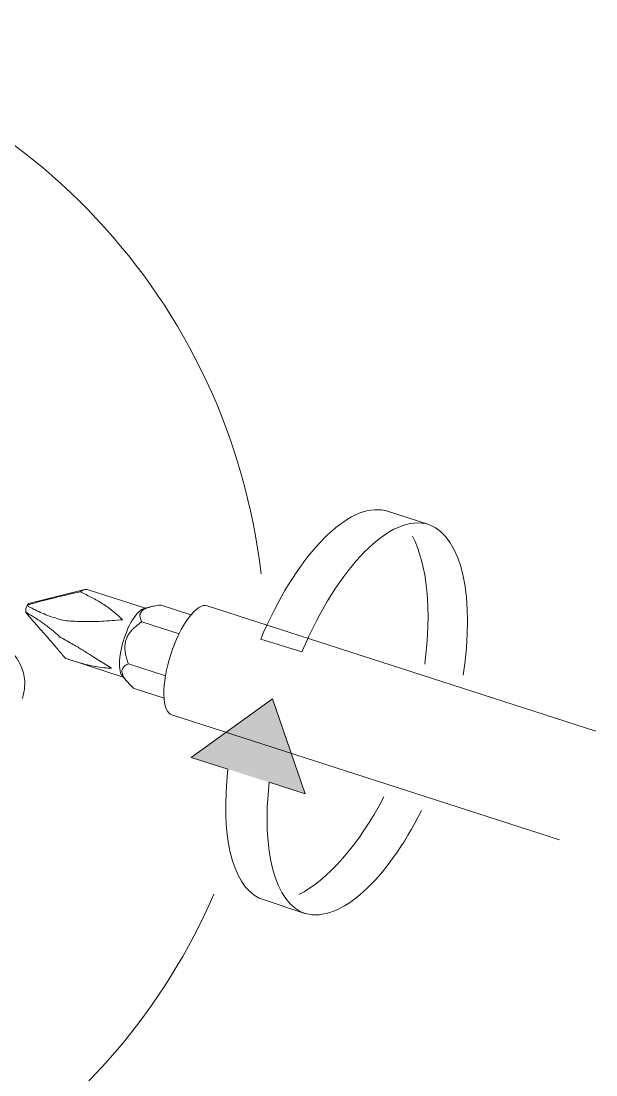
# Model space of a CAD drawing. Header units: metres. Extents: x -11.5 to 7.4, y -3.8 to 5.9.
# Drawn here: x 3.6689 to 3.749, y -2.5368 to -2.39 of the extents above; entities that cross this region are included whole.
import ezdxf

# ---------------------------------------------------------------- set-up
doc = ezdxf.new("R2010")
doc.units = ezdxf.units.M
doc.header["$MEASUREMENT"] = 0
for name, color, linetype, lineweight in [('PDF20_Geometry_Num_Penna__1_Num_Penna__255', 255, 'Continuous', 18), ('PDF20_Geometry_Num_Penna__7_Num_Penna__7', 7, 'Continuous', 18), ('PDF20_Solid Fills_Num_Penna__7_Num_Penna__7', 7, 'Continuous', 18)]:
    doc.layers.add(name, color=color, linetype=linetype, lineweight=lineweight)

msp = doc.modelspace()

# ---------------------------------------------------------------- hatches: boundary and pattern name
at = {"layer": 'PDF20_Geometry_Num_Penna__7_Num_Penna__7', "linetype": 'Continuous', "lineweight": 18}
msp.add_hatch(color=7, dxfattribs=at).paths.add_polyline_path([(3.703926379395403, -2.484400913082617), (3.692608151171548, -2.492569251290183), (3.708482909053439, -2.497641753631947)])
at = {"layer": 'PDF20_Solid Fills_Num_Penna__7_Num_Penna__7', "linetype": 'Continuous', "lineweight": 18}
msp.add_hatch(color=7, dxfattribs=at).paths.add_polyline_path([(3.719139095196708, -2.45808741475259), (3.725757058415232, -2.460124278130409), (3.719690694507108, -2.458170953178219)])

# ---------------------------------------------------------------- linework, layer by layer
at = {"layer": 'PDF20_Geometry_Num_Penna__1_Num_Penna__255', "color": 255, "linetype": 'Continuous', "lineweight": 18, "flags": 128}
for points in [[(3.719139095196708, -2.45808741475259), (3.719690694507108, -2.458170953178219), (3.725757058415232, -2.460124278130409)], [(3.708044455169517, -2.477841795401159), (3.702297502888797, -2.476085031450447)], [(3.703480431565817, -2.496043466988676), (3.708482909053439, -2.497641753631947), (3.70392637933792, -2.484400913169865), (3.692608151171548, -2.492569251287547), (3.697717508703727, -2.494200707599818)], [(3.702076248911506, -2.512170068653711), (3.702364947882426, -2.512278177204525), (3.708598388641811, -2.514365409338972)]]:
    msp.add_lwpolyline(points, dxfattribs=at)
at = {"layer": 'PDF20_Geometry_Num_Penna__1_Num_Penna__255', "color": 255, "linetype": 'Continuous', "lineweight": 18}
for points in [[(3.702297502888797, -2.476085031450447), (3.707032166011905, -2.464915452541442), (3.713893373469761, -2.457438763447711), (3.719139095196711, -2.458087414752588)], [(3.702297502888797, -2.476085031450447), (3.707032166011905, -2.464915452541442), (3.713893373469761, -2.457438763447711), (3.719139095196711, -2.458087414752588)], [(3.725757058415232, -2.460124278130409), (3.720437626312721, -2.45841051189877), (3.713054303694694, -2.466083761993979), (3.708044455169521, -2.477841795401158)], [(3.725757058415232, -2.460124278130409), (3.720437626312721, -2.45841051189877), (3.713054303694694, -2.466083761993979), (3.708044455169521, -2.477841795401158)], [(3.697717508703727, -2.494200707599818), (3.696706448052371, -2.503109834991821), (3.698175741538423, -2.510324852252334), (3.702076248911508, -2.512170068653711)], [(3.697717508703727, -2.494200707599818), (3.696706448052371, -2.503109834991821), (3.698175741538423, -2.510324852252334), (3.702076248911508, -2.512170068653711)], [(3.708598388641811, -2.514365409338972), (3.70421507830884, -2.512955084153366), (3.702415316639057, -2.505574218547856), (3.703480431565815, -2.496043466988675)], [(3.708598388641811, -2.514365409338972), (3.70421507830884, -2.512955084153366), (3.702415316639057, -2.505574218547856), (3.703480431565815, -2.496043466988675)]]:
    msp.add_open_spline(points, degree=3, dxfattribs=at)
at = {"layer": 'PDF20_Geometry_Num_Penna__7_Num_Penna__7', "color": 7, "linetype": 'Continuous', "lineweight": 18, "flags": 128}
for points in [[(3.719139095196708, -2.45808741475259), (3.719690694507108, -2.458170953178219), (3.725757058415232, -2.460124278130409)], [(3.686012546766944, -2.471816463602094), (3.686946211523967, -2.471579361894061)], [(3.688387986469809, -2.471338943219128), (3.692569821776262, -2.472690300104291)], [(3.694820813795063, -2.471456511268137), (3.749036023521558, -2.488934469818335)], [(3.670013218350364, -2.472932315837361), (3.669562356553225, -2.472385630552)], [(3.682855531381952, -2.480998933636778), (3.68276093639999, -2.480777802510116), (3.682684769011917, -2.480518587689416), (3.682631943242772, -2.48022128917468), (3.682601230586286, -2.47988344995339), (3.682593859548732, -2.479525954631951), (3.682604916105065, -2.479127918603957), (3.682631943242772, -2.478710226475815), (3.682692140049472, -2.478272878247527), (3.682770764450064, -2.477822016450386), (3.682864130925767, -2.477356412578134), (3.68297223947658, -2.476888351693364), (3.683107375165095, -2.476409234252261), (3.683258481434983, -2.475938716354972), (3.683423101273721, -2.475475569495239), (3.683601234681309, -2.475024707698098), (3.683785510620195, -2.474579988432253), (3.683989442659227, -2.474161067797852), (3.6841982887233, -2.473769174301155), (3.684416962837446, -2.473395708398346), (3.684638093964107, -2.473061554695833), (3.684855539571993, -2.472761799168578), (3.685079127711175, -2.472495213310324), (3.685292887800282, -2.472265482639846), (3.685511561914428, -2.472082435207219), (3.685720407978497, -2.471943613999926), (3.685921883005012, -2.471855161549259), (3.686012792468194, -2.471815849348965)], [(3.685719793725367, -2.47369276121183), (3.690912689683172, -2.475364758230655)], [(3.708044455169517, -2.477841795401159), (3.702297502888797, -2.476085031450447)], [(3.683128505472755, -2.481370925332076), (3.675296778070102, -2.478846344969339)], [(3.683605903005093, -2.481937266717586), (3.682984278837917, -2.481207533999597)], [(3.68463526839971, -2.482981005635436), (3.688819560718679, -2.484327448495562)], [(3.703480431565817, -2.496043466988676), (3.708482909053439, -2.497641753631947), (3.70392637933792, -2.484400913169865), (3.692608151171548, -2.492569251287547), (3.697717508703727, -2.494200707599818)], [(3.743965978189678, -2.504079126430361), (3.689919073820699, -2.48665399364931)], [(3.702076248911506, -2.512170068653711), (3.702364947882426, -2.512278177204525), (3.708598388641811, -2.514365409338972)]]:
    msp.add_lwpolyline(points, dxfattribs=at)
for points in [[(3.669523781456684, -2.472296318146953, -0.1586360970475204), (3.669722922321307, -2.471396683013312, -0.2102263608645455), (3.669965183755632, -2.471139925205131), (3.677746542401653, -2.469150973571422)], [(3.677132043570779, -2.469518296942935, 0.004947758252345609), (3.675371594101312, -2.469891762845739, 0.0002439021176100778), (3.67356446139395, -2.470319283023959, 0.004807178703632366), (3.672036199607456, -2.470703805483101, 0.01348860085268187), (3.670490738733335, -2.471130097155056)], [(3.672848733647315, -2.472881947080733, 0.0119134132879014), (3.673869622348747, -2.473222243314542, 0.009867143906158619), (3.67492011805102, -2.47349386604846, 0.005963932067020201), (3.676081056465998, -2.473587232524161, 0.001676181615092386), (3.677249365918536, -2.473637601280791, 0.007741814910142877), (3.678681804216811, -2.473644972318346, 0.01078924345617875), (3.680124070565157, -2.473599517586754, 0.007540062946735087), (3.681563879900988, -2.473514750654866, 0.0009206998730809816), (3.683005777697455, -2.473382686231998, 0.01383817999681314), (3.682353440873799, -2.472759833558564, 0.0248072234369955), (3.681671619899923, -2.472181207110462, 0.009803694047387877), (3.680966457307118, -2.471650492406471, 0.01595836541090571), (3.680231810564093, -2.47116646094033, 0.02255123964397791), (3.678715833840192, -2.470290535977492, 0.01448915276026605), (3.677132289272032, -2.469517805540431, -0.254066785663053), (3.678102072113075, -2.469155641895207), (3.678389542577737, -2.46924900837091), (3.686221269980388, -2.471773588733646)], [(3.670260270959099, -2.471713637628195, 0.002678665201222334), (3.67083644039468, -2.472025678218043, 0.007399157131684823), (3.671831530464665, -2.472486368065257)], [(3.677016563982413, -2.479372391349546, 0.009574951376832954), (3.678171359866097, -2.479677060901837, 0.01560079517604552), (3.679306499649634, -2.479926447672464, 0.0197484594777032), (3.680412155282948, -2.480082467967386, 0.01098244369342353), (3.681491766583569, -2.480135048035281, -0.001097517414461095), (3.680590042989291, -2.479573620674811, 0.001293983925118), (3.679683405369971, -2.479012193314338, 0.001937349994316623), (3.67878782430699, -2.47844830894135, -0.0005034825500707844), (3.677478236634634, -2.477622752735137, 0.005189873582171173), (3.676148992862135, -2.47684265126052, 0.005826285546466333), (3.674389771898905, -2.475845104178018, 0.008947643520532254), (3.673199472184329, -2.474828269547245, 0.01261327829885744), (3.671990622025238, -2.473915489396631, 0.01346766449925896), (3.670975875855106, -2.4732201548539, 0.007350144975853692), (3.669977100266342, -2.472588702636652)], [(3.676047272543869, -2.479082463872364, 0.001696365259102394), (3.675059553511444, -2.478770423282518, -0.001630726030095339), (3.67403461073936, -2.477551253670849, 0.00110724869607215), (3.672984237887709, -2.476332575461683, 0.003398153566604624), (3.671912980429653, -2.475104069202444, 0.002818003401772029), (3.670819609858931, -2.473853449830539, -0.005691545099953381), (3.670162359010238, -2.473095461468588)], [(3.684875441373393, -2.474318439449663, 0.03039855033203489), (3.684342269656883, -2.474823355522207, 0.04095481082299862), (3.683898778897296, -2.475393382426495)], [(3.683624822001484, -2.475893384474006, 0.03212260877950038), (3.683450374112676, -2.476437612746849, 0.03892273953709413), (3.683360693155745, -2.476986755044729, 0.03604910667953608), (3.683365607180786, -2.47755063941772)], [(3.683624822001487, -2.478879883190217, 0.01169046330024753), (3.683843496115633, -2.479513792419984), (3.689026564023361, -2.481185789438809)], [(3.682974327937213, -2.480350773734402, 0.09069524767610362), (3.682941158268218, -2.480622273617696, 0.06753508496237183), (3.682996441049886, -2.480929400182506)], [(3.538848553466398, -2.517657437561856, 0.2782391895501964), (3.615858696833081, -2.564074089554698, 0.2988346141215576), (3.695757058415232, -2.511648813447917)]]:
    msp.add_lwpolyline(points, format="xyb", dxfattribs=at)
at = {"layer": 'PDF20_Geometry_Num_Penna__7_Num_Penna__7', "color": 7, "linetype": 'Continuous', "lineweight": 18}
for centre, radius, start, end in [((3.615853533410251, -2.477030154910977), 0.08707446893543747, 6.631554069205864, 152.7456128452987), ((3.687840107554429, -2.475477174146122), 0.003989776498148689, 104.8972118826395, 112.9993228479968), ((3.687024305618831, -2.472746931175592), 0.00157760486093883, 190.4492724695671, 202.9098374556544), ((3.6878231923504, -2.47839842648218), 0.005509611555465366, 215.4821812279141, 222.8878542285043)]:
    msp.add_arc(centre, radius, start, end, dxfattribs=at)
for centre, major_axis, ratio, start_param, end_param in [((3.692364907713113, -2.478187831404219), (0.002440026121390826, 0.006737205265898271), 0.3418321925414746, 6.276429870831207, 7.981613661672611), ((3.6918559928693, -2.479744288862671), (0.001959107237718972, 0.00690425086716573), 0.3403113157866491, 1.445255845220731, 3.150900174580203)]:
    msp.add_ellipse(centre, major_axis=major_axis, ratio=ratio, start_param=start_param, end_param=end_param, dxfattribs=at)
for points in [[(3.666292072891128, -2.448954576370778), (3.666292072891128, -2.448954576370778), (3.669917394862145, -2.455140105386049), (3.665437032534706, -2.458125375596001)], [(3.702297502888797, -2.476085031450447), (3.707032166011905, -2.464915452541442), (3.713893373469761, -2.457438763447711), (3.719139095196711, -2.458087414752588)], [(3.725757058415232, -2.460124278130409), (3.720437626312721, -2.45841051189877), (3.713054303694694, -2.466083761993979), (3.708044455169521, -2.477841795401158)], [(3.730509903430976, -2.481123872723343), (3.732191728499872, -2.470480094493294), (3.730471819736938, -2.461903892297543), (3.725756812713978, -2.460123786727906)], [(3.725156810256967, -2.479583448724884), (3.726201040577321, -2.472121501706263), (3.725483592921922, -2.465611647038553), (3.723457786100431, -2.461734481284393)], [(3.669980171531991, -2.471555160320754), (3.66988803356255, -2.471504791564125), (3.669623239602883, -2.471396683013314), (3.669723413723815, -2.471396683013314)], [(3.669722922321307, -2.471396683013312), (3.669845772947232, -2.471348771269202), (3.669974766104447, -2.471291031475018), (3.670106216274185, -2.47125294778098)], [(3.670260270959098, -2.471713637628195), (3.670157076433322, -2.471668182896604), (3.669874541423308, -2.471555160320755), (3.669980171531993, -2.471555160320755)], [(3.67010621627419, -2.471252947780981), (3.670231523912632, -2.471202579024352), (3.670356831551072, -2.471168180849094), (3.670490738733333, -2.471130097155056)], [(3.686814392802349, -2.471621499658753), (3.687008496791309, -2.471555160320754), (3.687214885842861, -2.471514619614199), (3.687426188919449, -2.47148022143894)], [(3.687426188919451, -2.47148022143894), (3.687735772496781, -2.471420024632237), (3.688056412630445, -2.471379483925683), (3.688388109320439, -2.471338943219129)], [(3.669828205307724, -2.472706024984409), (3.669720096756912, -2.472577031827189), (3.669624273268692, -2.472433296594859), (3.669523535755433, -2.472295703893824)], [(3.669523781456686, -2.472296318146953), (3.669605953741623, -2.472296318146953), (3.669645855135169, -2.472442510391802), (3.669737541545794, -2.472442510391802)], [(3.669562110851974, -2.472385139149496), (3.669593575964791, -2.472385139149496), (3.669524027157928, -2.472296686698831), (3.669524027157934, -2.472296686698831)], [(3.669737541545793, -2.472442510391803), (3.669829613971588, -2.472442510391803), (3.669885784973815, -2.472588702636652), (3.669977100266346, -2.472588702636652)], [(3.670162359010238, -2.473095461468588), (3.670041965396832, -2.472967696817627), (3.669933856846024, -2.47283378963537), (3.669828205307729, -2.472706024984408)], [(3.672848733647315, -2.472881947080732), (3.672501066375951, -2.472754182429772), (3.672168141179696, -2.472615361222478), (3.671831530464663, -2.472486368065258)], [(3.685458121892148, -2.472706270685661), (3.685544677111229, -2.472706270685661), (3.6854368420905, -2.472444598852443), (3.685530603761448, -2.472444598852443)], [(3.685472863967261, -2.473033053350619), (3.685453207867113, -2.472920030774769), (3.685445836829556, -2.472811922223956), (3.685458121892145, -2.472706270685661)], [(3.685530603761446, -2.472444598852443), (3.68562048643774, -2.472444598852443), (3.685581426895721, -2.47220504013189), (3.685684167043853, -2.47220504013189)], [(3.685684167043851, -2.472205040131891), (3.685780782637238, -2.472205040131891), (3.685842644351293, -2.472056390874523), (3.685940924852028, -2.471981451992707)], [(3.68594092485203, -2.471981451992709), (3.686034291327733, -2.471922483692266), (3.686152227928622, -2.471862286885563), (3.686281221085848, -2.47180454709138)], [(3.661385418891728, -2.473909224014708), (3.661385418891728, -2.473909224014708), (3.671412486979641, -2.477320785896616), (3.669066040024491, -2.484358898255799)], [(3.684875441373393, -2.474318439449661), (3.685146941256683, -2.474086251766666), (3.685429497696308, -2.473889690765187), (3.685719425173488, -2.47369312976371)], [(3.685719793725367, -2.47369276121183), (3.68566696795622, -2.473579738635981), (3.68561414218707, -2.473474087097686), (3.685571144468, -2.473361064521837)], [(3.683624822001487, -2.475893384474006), (3.683707131920855, -2.475720165091453), (3.683790670346482, -2.475551859733937), (3.683898778897303, -2.475393382426497)], [(3.683450374112674, -2.478227546366561), (3.683411061912381, -2.478008872252416), (3.683375435230863, -2.47777668456942), (3.683365607180784, -2.47755063941772)], [(3.677016563982413, -2.479372391349546), (3.676703294886305, -2.479279024873844), (3.67637159819631, -2.479188115410659), (3.676047272543869, -2.479082463872364)], [(3.683624822001487, -2.478879883190217), (3.683558482663486, -2.47866489459485), (3.683495828844263, -2.478451134505743), (3.683450374112676, -2.478227546366559)], [(3.682974327937218, -2.480350773734404), (3.683052025495199, -2.480350773734404), (3.682996079412428, -2.480139470657814), (3.683071379931699, -2.480139470657814)], [(3.683071379931699, -2.480139470657815), (3.683143360334938, -2.480139470657815), (3.683137045680057, -2.479960108743967), (3.683210201138996, -2.479960108743967)], [(3.683210201138992, -2.479960108743966), (3.683318309689808, -2.479834801105523), (3.683462044922139, -2.479730378073488), (3.683618065217068, -2.479640697116565)], [(3.683618065217063, -2.479640697116563), (3.683702582519242, -2.479640697116563), (3.683757547090512, -2.479514160971863), (3.683842881862494, -2.479514160971863)], [(3.682984524539171, -2.48120777970085), (3.683018592061044, -2.48120777970085), (3.682855531381941, -2.480998933636779), (3.682855531381948, -2.480998933636779)], [(3.683124205700848, -2.481253725834945), (3.683071379931699, -2.481138246246577), (3.683024696693849, -2.481027680683245), (3.682996441049886, -2.480929400182506)], [(3.683336737283696, -2.481596479081273), (3.683258112883102, -2.481480999492904), (3.683183174001288, -2.481369205423313), (3.683124205700846, -2.481253725834944)], [(3.684323227809864, -2.48269967770207), (3.684138951870978, -2.482517858775703), (3.683953447425838, -2.482338496861853), (3.683786370574579, -2.48214807839167)], [(3.68463526839971, -2.482981005635436), (3.684527159848898, -2.482890096172252), (3.684428879348159, -2.482789358658994), (3.684323227809871, -2.48269967770207)], [(3.697717508703727, -2.494200707599818), (3.696706448052371, -2.503109834991821), (3.698175741538423, -2.510324852252334), (3.702076248911508, -2.512170068653711)], [(3.708598388641811, -2.514365409338972), (3.70421507830884, -2.512955084153366), (3.702415316639057, -2.505574218547856), (3.703480431565815, -2.496043466988675)], [(3.719472634646092, -2.498075784893336), (3.715955421225889, -2.504801856662672), (3.711540169730183, -2.50971342468711), (3.707610178206876, -2.511690091258225)], [(3.724705702758575, -2.499973704213235), (3.719849417515801, -2.509653105029782), (3.713414501729901, -2.515654358106166), (3.708533646361943, -2.514338627902521)]]:
    msp.add_open_spline(points, degree=3, dxfattribs=at)

doc.saveas('drawing.dxf')
